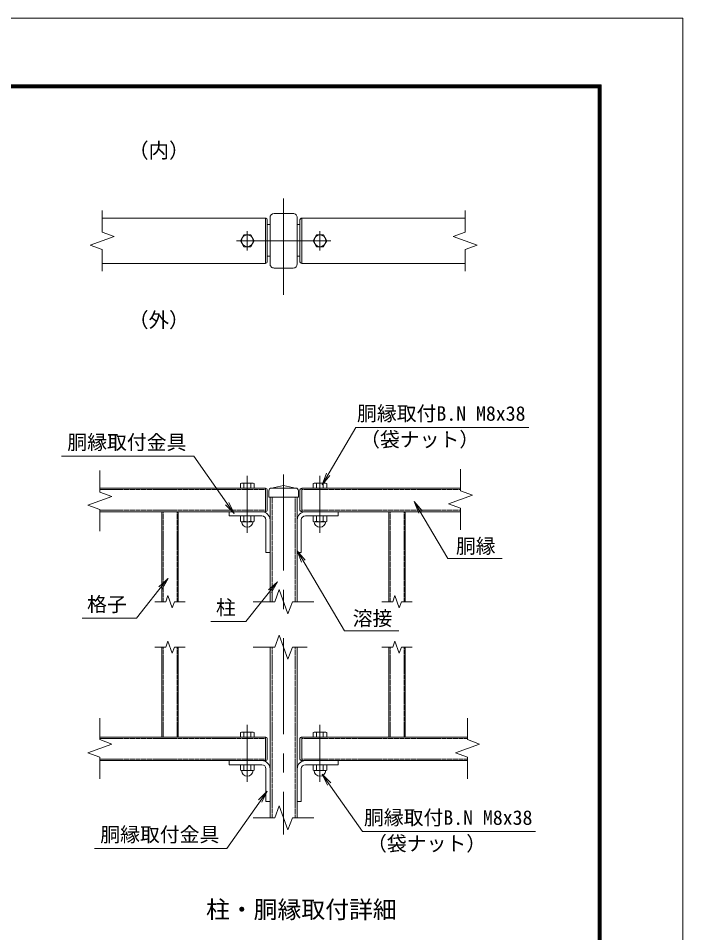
# Model space of a CAD drawing. Units: millimetres, scale not verified. Extents: x -4200 to 4200, y -2970 to 2970.
# Drawn here: x 2004 to 4200, y -50 to 2970 of the extents above; entities that cross this region are included whole.
import ezdxf
from ezdxf.enums import TextEntityAlignment as Align

# ---------------------------------------------------------------- set-up
doc = ezdxf.new("R2010")
doc.units = ezdxf.units.MM
doc.header["$LTSCALE"] = 10
doc.linetypes.add('USER1', pattern=[50.8, 31.75, -6.35, 6.35, -6.35])
doc.linetypes.add('USER2', pattern=[0.375, 0.25, -0.125])
for name, color, linetype, lineweight in [('0-3_D-BMK', 2, 'USER1', 13), ('0-4_D-STR1', 1, 'Continuous', 18), ('0-5_D-TTL-TXT', 7, 'Continuous', 18), ('0-6_D-STR-DIM', 7, 'Continuous', 13), ('0-7_0', 7, 'Continuous', 18), ('0-9_D-STR3', 3, 'Continuous', 13), ('0-A_D-STR-TXT', 7, 'Continuous', 13), ('0-B_D-TTL', 7, 'Continuous', 18)]:
    doc.layers.add(name, color=color, linetype=linetype, lineweight=lineweight)
doc.styles.add('ＭＳ ゴシック', font='')
doc.styles.get('ＭＳ ゴシック').set_extended_font_data('MS Gothic')

# ---------------------------------------------------------------- blocks, each defined once
blk = doc.blocks.new('_Open')
at = {"layer": '0-7_0'}
blk.add_line((-10, 1.667), (0, 0), dxfattribs=at)
blk.add_lwpolyline([(-10, -1.667), (0, 0), (-10, 0)], dxfattribs=at)

msp = doc.modelspace()

# ---------------------------------------------------------------- linework, layer by layer
at = {"layer": '0-3_D-BMK'}
for p, q in [((2880.84, 2056.98), (2880.84, 2413.33)), ((2760.84, 2203.51), (2760.84, 2266.8)), ((3000.84, 2203.51), (3000.84, 2266.8)), ((3036.51, 2235.16), (2725.16, 2235.16)), ((2760.84, 1458.51), (2760.84, 1270.4)), ((2880.84, 1463.45), (2880.84, 1013.45)), ((3000.84, 1458.51), (3000.84, 1270.4)), ((2880.84, 923.45), (2880.84, 274.73)), ((2760.84, 636.51), (2760.84, 448.4)), ((3000.84, 636.51), (3000.84, 448.4))]:
    msp.add_line(p, q, dxfattribs=at)
at = {"layer": '0-4_D-STR1'}
for p, q in [((2280.84, 2310.16), (2820.84, 2310.16)), ((2820.84, 2160.16), (2820.84, 2310.16)), ((2822.34, 2309.41), (2820.84, 2309.41)), ((2826.84, 2304.91), (2826.84, 2165.41)), ((2835.84, 2311.36), (2835.84, 2158.96)), ((2849.64, 2325.16), (2912.04, 2325.16)), ((2925.84, 2158.96), (2925.84, 2311.36)), ((2934.84, 2304.91), (2934.84, 2165.41)), ((2939.34, 2309.41), (2940.84, 2309.41)), ((3480.84, 2310.16), (2940.84, 2310.16)), ((2940.84, 2160.16), (2940.84, 2310.16)), ((2826.84, 2288.94), (2835.84, 2288.94)), ((2934.84, 2288.94), (2925.84, 2288.94)), ((2826.84, 2183.94), (2835.84, 2183.94)), ((2934.84, 2183.94), (2925.84, 2183.94)), ((2280.84, 2160.16), (2820.84, 2160.16)), ((2822.34, 2160.91), (2820.84, 2160.91)), ((2849.64, 2145.16), (2912.04, 2145.16)), ((2939.34, 2160.91), (2940.84, 2160.91)), ((3480.84, 2160.16), (2940.84, 2160.16)), ((2880.84, 1427.45), (2841.09, 1418.45)), ((2880.84, 1427.45), (2920.59, 1418.45)), ((2820.84, 1418.45), (2273.34, 1418.45)), ((2820.84, 1418.45), (2820.84, 1340.45)), ((2822.34, 1417.7), (2820.84, 1417.7)), ((2826.84, 1345.7), (2826.84, 1413.2)), ((2832.09, 1409.45), (2832.09, 1388.45)), ((2841.09, 1418.45), (2920.59, 1418.45)), ((2929.59, 1409.45), (2929.59, 1388.45)), ((2934.84, 1345.7), (2934.84, 1413.2)), ((2939.34, 1417.7), (2940.84, 1417.7)), ((2940.84, 1418.45), (3465.84, 1418.45)), ((2940.84, 1418.45), (2940.84, 1340.45)), ((2832.09, 1388.45), (2929.59, 1388.45)), ((2835.84, 1388.45), (2835.84, 1043.45)), ((2925.84, 1043.45), (2925.84, 1388.45)), ((2820.84, 1340.45), (2273.34, 1340.45)), ((2478.84, 1340.45), (2478.84, 1043.45)), ((2532.84, 1340.45), (2532.84, 1043.45)), ((2700.84, 1340.45), (2700.84, 1326.95)), ((2700.84, 1340.45), (2808.84, 1340.45)), ((2822.34, 1341.2), (2820.84, 1341.2)), ((2939.34, 1341.2), (2940.84, 1341.2)), ((2940.84, 1340.45), (3465.84, 1340.45)), ((3060.84, 1340.45), (2952.84, 1340.45)), ((3060.84, 1340.45), (3060.84, 1326.95)), ((3228.84, 1340.45), (3228.84, 1043.45)), ((3282.84, 1340.45), (3282.84, 1043.45)), ((2700.84, 1326.95), (2808.84, 1326.95)), ((2822.34, 1313.45), (2822.34, 1205.45)), ((2939.34, 1313.45), (2939.34, 1205.45)), ((3060.84, 1326.95), (2952.84, 1326.95)), ((2822.34, 1205.45), (2835.84, 1205.45)), ((2939.34, 1205.45), (2925.84, 1205.45)), ((2478.84, 893.45), (2478.84, 596.45)), ((2532.84, 893.45), (2532.84, 596.45)), ((2835.84, 893.45), (2835.84, 329.99)), ((2925.84, 329.99), (2925.84, 893.45)), ((3228.84, 893.45), (3228.84, 596.45)), ((3282.84, 893.45), (3282.84, 596.45)), ((2820.84, 596.45), (2273.34, 596.45)), ((2820.84, 596.45), (2820.84, 518.45)), ((2822.34, 595.7), (2820.84, 595.7)), ((2826.84, 523.7), (2826.84, 591.2)), ((2934.84, 523.7), (2934.84, 591.2)), ((2939.34, 595.7), (2940.84, 595.7)), ((2940.84, 596.45), (2940.84, 518.45)), ((2940.84, 596.45), (3488.34, 596.45)), ((2820.84, 518.45), (2273.34, 518.45)), ((2700.84, 518.45), (2700.84, 504.95)), ((2700.84, 518.45), (2808.84, 518.45)), ((2822.34, 519.2), (2820.84, 519.2)), ((2939.34, 519.2), (2940.84, 519.2)), ((2940.84, 518.45), (3488.34, 518.45)), ((3060.84, 518.45), (2952.84, 518.45)), ((3060.84, 518.45), (3060.84, 504.95)), ((2700.84, 504.95), (2808.84, 504.95)), ((2822.34, 491.45), (2822.34, 383.45)), ((2939.34, 491.45), (2939.34, 383.45)), ((3060.84, 504.95), (2952.84, 504.95)), ((2822.34, 383.45), (2835.84, 383.45)), ((2939.34, 383.45), (2925.84, 383.45))]:
    msp.add_line(p, q, dxfattribs=at)
at = {"layer": '0-4_D-STR1', "linetype": 'USER2'}
for p, q in [((2820.84, 1413.65), (2273.34, 1413.65)), ((2940.84, 1413.65), (3465.84, 1413.65)), ((2842.74, 1388.45), (2842.74, 1043.45)), ((2918.94, 1043.45), (2918.94, 1388.45)), ((2820.84, 1345.25), (2273.34, 1345.25)), ((2482.44, 1340.45), (2482.44, 1043.45)), ((2529.24, 1340.45), (2529.24, 1043.45)), ((2940.84, 1345.25), (3465.84, 1345.25)), ((3232.44, 1340.45), (3232.44, 1043.45)), ((3279.24, 1340.45), (3279.24, 1043.45)), ((2482.44, 893.45), (2482.44, 596.45)), ((2529.24, 893.45), (2529.24, 596.45)), ((2842.74, 893.45), (2842.74, 329.99)), ((2918.94, 329.99), (2918.94, 893.45)), ((3232.44, 893.45), (3232.44, 596.45)), ((3279.24, 893.45), (3279.24, 596.45)), ((2820.84, 591.65), (2273.34, 591.65)), ((2940.84, 591.65), (3488.34, 591.65)), ((2820.84, 523.25), (2273.34, 523.25)), ((2940.84, 523.25), (3488.34, 523.25))]:
    msp.add_line(p, q, dxfattribs=at)
at = {"layer": '0-4_D-STR1'}
for centre, radius, start, end in [((2822.34, 2304.91), 4.5, 359.99996, 89.99996), ((2849.64, 2311.36), 13.8, 90.00002, 179.99999), ((2912.04, 2311.36), 13.8, 0, 90.00002), ((2939.34, 2304.91), 4.5, 90.00004, 180.00004), ((2822.34, 2165.41), 4.5, 269.99996, 359.99996), ((2849.64, 2158.96), 13.8, 179.99999, 270.00002), ((2912.04, 2158.96), 13.8, 270.00002, 0), ((2939.34, 2165.41), 4.5, 180.00004, 270.00004), ((2822.34, 1413.2), 4.5, 0, 90), ((2841.09, 1409.45), 9, 90, 180), ((2920.59, 1409.45), 9, 0, 90), ((2939.34, 1413.2), 4.5, 90, 180), ((2808.84, 1313.45), 27, 0, 90), ((2822.34, 1345.7), 4.5, 270, 0), ((2952.84, 1313.45), 27, 90, 180), ((2939.34, 1345.7), 4.5, 180, 270), ((2808.84, 1313.45), 13.5, 0, 90), ((2952.84, 1313.45), 13.5, 90, 180), ((2822.34, 591.2), 4.5, 0, 90), ((2939.34, 591.2), 4.5, 90, 180), ((2808.84, 491.45), 27, 0, 90), ((2822.34, 523.7), 4.5, 270, 0), ((2952.84, 491.45), 27, 90, 180), ((2939.34, 523.7), 4.5, 180, 270), ((2808.84, 491.45), 13.5, 0, 90), ((2952.84, 491.45), 13.5, 90, 180)]:
    msp.add_arc(centre, radius, start, end, dxfattribs=at)
at = {"layer": '0-6_D-STR-DIM'}
for p, q in [((2280.84, 2335.44), (2280.84, 2264.02)), ((3480.84, 2335.44), (3480.84, 2264.02)), ((2241.19, 2220.73), (2320.48, 2249.59)), ((2320.48, 2249.59), (2280.84, 2264.02)), ((3441.19, 2249.59), (3480.84, 2264.02)), ((3520.48, 2220.73), (3441.19, 2249.59)), ((2280.84, 2206.3), (2241.19, 2220.73)), ((2280.84, 2206.3), (2280.84, 2134.87)), ((3480.84, 2206.3), (3520.48, 2220.73)), ((3480.84, 2206.3), (3480.84, 2134.87)), ((3465.84, 1481.24), (3465.84, 1409.81)), ((2273.34, 1476.44), (2273.34, 1405.01)), ((2233.69, 1361.73), (2312.98, 1390.58)), ((2312.98, 1390.58), (2273.34, 1405.01)), ((3426.19, 1366.53), (3505.48, 1395.38)), ((3505.48, 1395.38), (3465.84, 1409.81)), ((2273.34, 1347.3), (2233.69, 1361.73)), ((3465.84, 1352.1), (3426.19, 1366.53)), ((2273.34, 1347.3), (2273.34, 1275.87)), ((3465.84, 1352.1), (3465.84, 1280.67)), ((2498.62, 1063.28), (2491.41, 1043.45)), ((2513.05, 1023.63), (2498.62, 1063.28)), ((2866.41, 1083.1), (2851.98, 1043.45)), ((2866.41, 1083.1), (2851.98, 1043.45)), ((2895.27, 1003.81), (2866.41, 1083.1)), ((2895.27, 1003.81), (2866.41, 1083.1)), ((3248.62, 1063.28), (3241.41, 1043.45)), ((3263.05, 1023.63), (3248.62, 1063.28)), ((2455.69, 1043.45), (2491.41, 1043.45)), ((2520.27, 1043.45), (2513.05, 1023.63)), ((2520.27, 1043.45), (2555.98, 1043.45)), ((2780.55, 1043.45), (2851.98, 1043.45)), ((2909.69, 1043.45), (2895.27, 1003.81)), ((2909.69, 1043.45), (2895.27, 1003.81)), ((2909.69, 1043.45), (2981.12, 1043.45)), ((3205.69, 1043.45), (3241.41, 1043.45)), ((3270.27, 1043.45), (3263.05, 1023.63)), ((3270.27, 1043.45), (3305.98, 1043.45)), ((2498.62, 913.28), (2491.41, 893.45)), ((2513.05, 873.63), (2498.62, 913.28)), ((2866.41, 933.1), (2851.98, 893.45)), ((2895.27, 853.81), (2866.41, 933.1)), ((3248.62, 913.28), (3241.41, 893.45)), ((3263.05, 873.63), (3248.62, 913.28)), ((2455.69, 893.45), (2491.41, 893.45)), ((2520.27, 893.45), (2513.05, 873.63)), ((2520.27, 893.45), (2555.98, 893.45)), ((2780.55, 893.45), (2851.98, 893.45)), ((2909.69, 893.45), (2895.27, 853.81)), ((2909.69, 893.45), (2958.62, 893.45)), ((3205.69, 893.45), (3241.41, 893.45)), ((3270.27, 893.45), (3263.05, 873.63)), ((3270.27, 893.45), (3305.98, 893.45)), ((2273.34, 659.24), (2273.34, 587.81)), ((3488.34, 659.24), (3488.34, 587.81)), ((2312.98, 573.38), (2273.34, 587.81)), ((3527.98, 573.38), (3488.34, 587.81)), ((2233.69, 544.53), (2312.98, 573.38)), ((2273.34, 530.1), (2233.69, 544.53)), ((3448.69, 544.53), (3527.98, 573.38)), ((3488.34, 530.1), (3448.69, 544.53)), ((2273.34, 530.1), (2273.34, 458.67)), ((3488.34, 530.1), (3488.34, 458.67)), ((2866.41, 369.63), (2851.98, 329.99)), ((2895.27, 290.35), (2866.41, 369.63)), ((2780.55, 329.99), (2851.98, 329.99)), ((2909.69, 329.99), (2895.27, 290.35)), ((2909.69, 329.99), (2981.12, 329.99))]:
    msp.add_line(p, q, dxfattribs=at)
at = {"layer": '0-9_D-STR3'}
for p, q in [((2738.34, 2235.19), (2749.56, 2254.63)), ((2772.11, 2215.69), (2783.34, 2235.13)), ((2989.56, 2215.69), (2978.34, 2235.13)), ((3023.34, 2235.19), (3012.11, 2254.63)), ((2738.34, 1433.21), (2741.36, 1434.95)), ((2738.34, 1418.45), (2738.34, 1433.21)), ((2741.36, 1434.95), (2780.31, 1434.95)), ((2749.61, 1418.45), (2749.61, 1433.21)), ((2772.06, 1418.45), (2772.06, 1433.21)), ((2783.34, 1433.21), (2780.31, 1434.95)), ((2783.34, 1418.45), (2783.34, 1433.21)), ((2978.34, 1433.21), (2981.36, 1434.95)), ((2978.34, 1418.45), (2978.34, 1433.21)), ((3020.31, 1434.95), (2981.36, 1434.95)), ((2989.61, 1418.45), (2989.61, 1433.21)), ((3012.06, 1418.45), (3012.06, 1433.21)), ((3023.34, 1433.21), (3020.31, 1434.95)), ((3023.34, 1418.45), (3023.34, 1433.21)), ((2738.34, 1418.45), (2783.34, 1418.45)), ((3023.34, 1418.45), (2978.34, 1418.45)), ((2738.34, 1326.95), (2738.34, 1309.2)), ((2783.34, 1326.95), (2738.34, 1326.95)), ((2738.34, 1309.2), (2741.36, 1307.45)), ((2780.31, 1307.45), (2741.36, 1307.45)), ((2749.61, 1326.95), (2749.61, 1309.2)), ((2772.06, 1326.95), (2772.06, 1309.2)), ((2783.34, 1309.2), (2780.31, 1307.45)), ((2783.34, 1326.95), (2783.34, 1309.2)), ((2978.34, 1326.95), (2978.34, 1309.2)), ((2978.34, 1326.95), (3023.34, 1326.95)), ((2978.34, 1309.2), (2981.36, 1307.45)), ((2981.36, 1307.45), (3020.31, 1307.45)), ((2989.61, 1326.95), (2989.61, 1309.2)), ((3012.06, 1326.95), (3012.06, 1309.2)), ((3023.34, 1309.2), (3020.31, 1307.45)), ((3023.34, 1326.95), (3023.34, 1309.2)), ((2738.34, 611.21), (2741.36, 612.95)), ((2738.34, 596.45), (2738.34, 611.21)), ((2741.36, 612.95), (2780.31, 612.95)), ((2749.61, 596.45), (2749.61, 611.21)), ((2772.06, 596.45), (2772.06, 611.21)), ((2783.34, 611.21), (2780.31, 612.95)), ((2783.34, 596.45), (2783.34, 611.21)), ((2978.34, 611.21), (2981.36, 612.95)), ((2978.34, 596.45), (2978.34, 611.21)), ((3020.31, 612.95), (2981.36, 612.95)), ((2989.61, 596.45), (2989.61, 611.21)), ((3012.06, 596.45), (3012.06, 611.21)), ((3023.34, 611.21), (3020.31, 612.95)), ((3023.34, 596.45), (3023.34, 611.21)), ((2738.34, 596.45), (2783.34, 596.45)), ((3023.34, 596.45), (2978.34, 596.45)), ((2738.34, 504.95), (2738.34, 487.2)), ((2783.34, 504.95), (2738.34, 504.95)), ((2738.34, 487.2), (2741.36, 485.45)), ((2780.31, 485.45), (2741.36, 485.45)), ((2749.61, 504.95), (2749.61, 487.2)), ((2772.06, 504.95), (2772.06, 487.2)), ((2783.34, 487.2), (2780.31, 485.45)), ((2783.34, 504.95), (2783.34, 487.2)), ((2978.34, 504.95), (2978.34, 487.2)), ((2978.34, 504.95), (3023.34, 504.95)), ((2978.34, 487.2), (2981.36, 485.45)), ((2981.36, 485.45), (3020.31, 485.45)), ((2989.61, 504.95), (2989.61, 487.2)), ((3012.06, 504.95), (3012.06, 487.2)), ((3023.34, 487.2), (3020.31, 485.45)), ((3023.34, 504.95), (3023.34, 487.2))]:
    msp.add_line(p, q, dxfattribs=at)
for points in [[(2738.34, 2235.19), (2749.59, 2215.67), (2772.11, 2215.69)], [(2749.56, 2254.63), (2772.09, 2254.64), (2783.34, 2235.13)], [(3012.11, 2254.63), (2989.59, 2254.64), (2978.34, 2235.13)], [(3023.34, 2235.19), (3012.09, 2215.67), (2989.56, 2215.69)]]:
    msp.add_lwpolyline(points, dxfattribs=at)
for centre in [(2760.84, 2235.16), (3000.84, 2235.16)]:
    msp.add_circle(centre, 19.48, dxfattribs=at)
for centre, radius, start, end in [((2740.66, 1411.27), 23.7, 67.81236, 88.31726), ((2760.84, 1397.97), 36.98, 72.33186, 107.66814), ((2781.01, 1411.27), 23.7, 91.68274, 112.18764), ((2980.66, 1411.27), 23.7, 67.81236, 88.31726), ((3000.84, 1397.97), 36.98, 72.33186, 107.66814), ((3021.01, 1411.27), 23.7, 91.68274, 112.18764), ((2740.66, 1331.14), 23.7, 271.68274, 292.18764), ((2760.84, 1308.99), 19.54, 184.51776, 355.48224), ((2760.84, 1344.44), 36.98, 252.33186, 287.66814), ((2781.01, 1331.14), 23.7, 247.81236, 268.31726), ((2980.66, 1331.14), 23.7, 271.68274, 292.18764), ((3000.84, 1308.99), 19.54, 184.51776, 355.48224), ((3000.84, 1344.44), 36.98, 252.33186, 287.66814), ((3021.01, 1331.14), 23.7, 247.81236, 268.31726), ((2740.66, 589.27), 23.7, 67.81236, 88.31726), ((2760.84, 575.97), 36.98, 72.33186, 107.66814), ((2781.01, 589.27), 23.7, 91.68274, 112.18764), ((2980.66, 589.27), 23.7, 67.81236, 88.31726), ((3000.84, 575.97), 36.98, 72.33186, 107.66814), ((3021.01, 589.27), 23.7, 91.68274, 112.18764), ((2740.66, 509.14), 23.7, 271.68274, 292.18764), ((2760.84, 486.99), 19.54, 184.51776, 355.48224), ((2760.84, 522.44), 36.98, 252.33186, 287.66814), ((2781.01, 509.14), 23.7, 247.81236, 268.31726), ((2980.66, 509.14), 23.7, 271.68274, 292.18764), ((3000.84, 486.99), 19.54, 184.51776, 355.48224), ((3000.84, 522.44), 36.98, 252.33186, 287.66814), ((3021.01, 509.14), 23.7, 247.81236, 268.31726)]:
    msp.add_arc(centre, radius, start, end, dxfattribs=at)
at = {"layer": '0-A_D-STR-TXT'}
for points in [[(3690.88, 1618.66), (3119.02, 1618.66), (3008.99, 1431.14)], [(2146.53, 1523.56), (2584.29, 1523.56), (2716.68, 1335.95)], [(3603.06, 1186.35), (3423.46, 1186.35), (3313.65, 1372.24)], [(3261.94, 947.67), (3082.34, 947.67), (2926.77, 1209.76)], [(2214.61, 988.95), (2394.22, 988.95), (2497.57, 1118.43)], [(2640.39, 978.07), (2756.08, 978.07), (2859.43, 1107.55)], [(3713.76, 284.25), (3141.89, 284.25), (3009.5, 471.86)], [(2255.42, 228.25), (2693.19, 228.25), (2825.58, 415.86)]]:
    msp.add_lwpolyline(points, dxfattribs=at)
at = {"layer": '0-B_D-TTL'}
for points in [[(-4200.16, -2970.05), (4199.84, -2970.05), (4199.84, 2969.95), (-4200.16, 2969.95)], [(-3930.16, 2749.95), (3929.84, 2749.95), (3929.84, -2750.05), (-3930.16, -2750.05)], [(-3927.66, 2747.45), (3927.34, 2747.45), (3927.34, -2747.55), (-3927.66, -2747.55)], [(-3925.16, 2744.95), (3924.84, 2744.95), (3924.84, -2745.05), (-3925.16, -2745.05)], [(-3922.66, 2742.45), (3922.34, 2742.45), (3922.34, -2742.55), (-3922.66, -2742.55)], [(-3920.16, 2739.95), (3919.84, 2739.95), (3919.84, -2740.05), (-3920.16, -2740.05)]]:
    msp.add_lwpolyline(points, close=True, dxfattribs=at)

# ---------------------------------------------------------------- block references
at = {"layer": '0-A_D-STR-TXT', "xscale": 4, "yscale": 4}
for p, rotation in [((3007.97, 1429.41), 239.59724), ((2717.83, 1334.32), 305.20887), ((3312.63, 1373.96), 120.56993), ((2925.75, 1211.48), 120.69105), ((2498.81, 1119.99), 51.40169), ((2860.68, 1109.11), 51.40169), ((3008.35, 473.5), 125.20887), ((2826.73, 417.49), 54.79113)]:
    msp.add_blockref('_Open', p, dxfattribs=dict(at, rotation=rotation))

# ---------------------------------------------------------------- texts
at = {"layer": '0-5_D-TTL-TXT', "style": 'ＭＳ ゴシック'}
msp.add_text('柱・胴縁取付詳細', height=57.7, dxfattribs=at).set_placement((2624.49, -19.39), align=Align.BOTTOM_LEFT)
at = {"layer": '0-A_D-STR-TXT', "style": 'ＭＳ ゴシック'}
for s, height, p in [('（内）', 49.49, (2367.1, 2494.01)), ('（外）', 49.49, (2367.1, 1934.36)), ('胴縁取付B.N M8x38', 48.09, (3123.42, 1626.47)), ('胴縁取付金具', 48.09, (2166.01, 1531.37)), ('（袋ナット）', 48.09, (3133.61, 1540.69)), ('胴縁', 48.09, (3450.18, 1188.73)), ('格子', 48.09, (2231.35, 996.37)), ('柱', 48.09, (2657.13, 985.49)), ('溶接', 48.09, (3109.06, 950.04)), ('胴縁取付B.N M8x38', 48.09, (3146.29, 292.06)), ('胴縁取付金具', 48.09, (2274.91, 236.05)), ('（袋ナット）', 48.09, (3156.48, 206.29))]:
    msp.add_text(s, height=height, dxfattribs=at).set_placement(p, align=Align.BOTTOM_LEFT)

doc.saveas('drawing.dxf')
